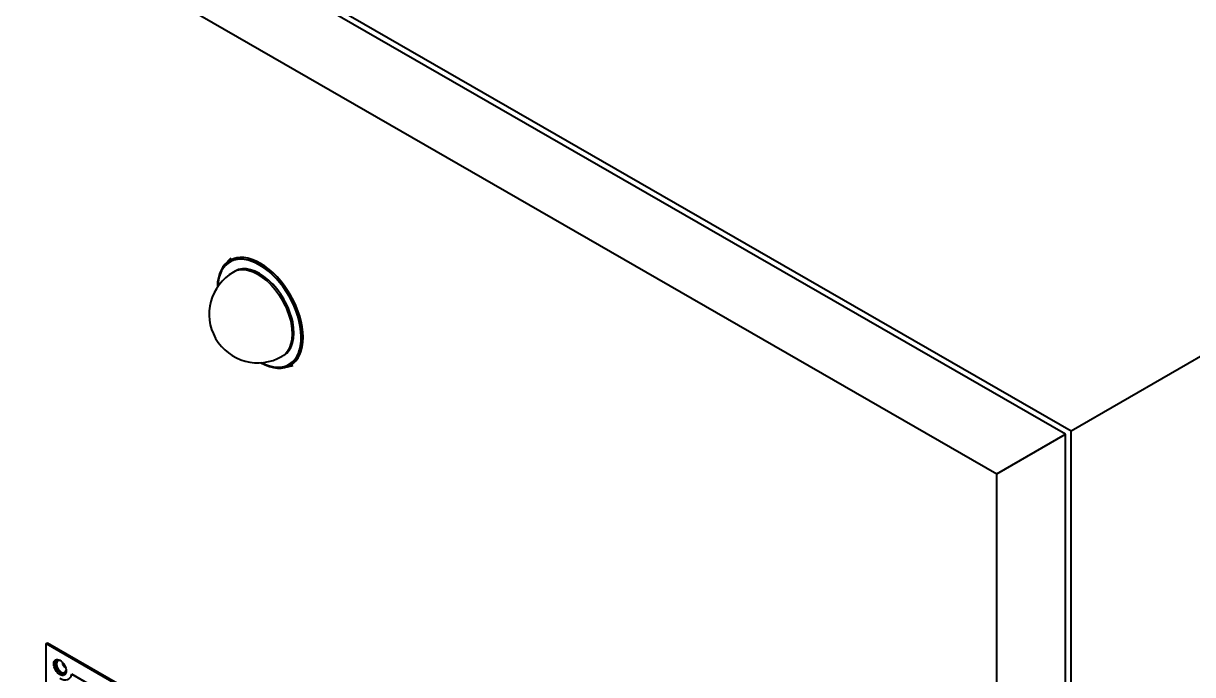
# Model space of a CAD drawing. Header units: millimetres. Extents: x 0 to 5945, y 0 to 4205.
# Drawn here: x 4528.1 to 4742.7, y 3174.7 to 3294.3 of the extents above; entities that cross this region are included whole.
import ezdxf

# ---------------------------------------------------------------- set-up
doc = ezdxf.new("R2010")
doc.units = ezdxf.units.MM
doc.header["$LTSCALE"] = 5
doc.layers.add('가시적인 것(ISO)', color=3, linetype='Continuous', lineweight=40)
doc.layers.add('가시적인 좁은 것(ISO)', color=3, linetype='Continuous', lineweight=35)

msp = doc.modelspace()

# ---------------------------------------------------------------- linework, layer by layer
at = {"layer": '가시적인 것(ISO)'}
for p, q in [((4719.368, 3218.832), (4451.678, 3372.985)), ((4720.379, 3219.414), (4452.688, 3373.566)), ((4439.051, 3365.713), (4706.742, 3211.561)), ((4800.739, 3265.69), (4720.379, 3219.414)), ((4565.079, 3250.06), (4566.17, 3251.235)), ((4566.925, 3248.785), (4566.622, 3248.61)), ((4575.837, 3233.31), (4575.534, 3233.136)), ((4576.013, 3231.073), (4577.576, 3231.427)), ((4720.379, 2886.555), (4720.379, 3219.414)), ((4706.742, 3211.561), (4719.368, 3218.832)), ((4719.368, 2885.974), (4719.368, 3218.832)), ((4706.742, 2878.702), (4706.742, 3211.561)), ((4532.238, 3180.368), (4532.49, 3180.514)), ((4532.238, 3180.368), (4613.05, 3133.832)), ((4532.238, 3110.293), (4532.238, 3180.368)), ((4532.49, 3180.514), (4613.302, 3133.977)), ((4536.925, 3174.75), (4536.92, 3174.747)), ((4608.495, 3133.529), (4536.92, 3174.747)), ((4536.925, 3174.75), (4608.5, 3133.532))]:
    msp.add_line(p, q, dxfattribs=at)
msp.add_arc((4571.078, 3240.873), 8.929, 119.93599, 299.93599, dxfattribs=at)
for centre, major_axis, start_param, end_param in [((4571.527, 3241.132), (5.554, -9.644), 5.5155136, 10.1924497), ((4571.381, 3241.048), (5.418, -9.409), 5.5476499, 10.1603134), ((4571.381, 3241.048), (4.456, -7.737), 0, 3.1415927), ((4535.016, 3176.14), (-0.802, 1.393), 0.157482, 2.9841107), ((4535.016, 3176.14), (0.624, -1.083), 2.4880004, 6.9367776), ((4536.026, 3176.722), (0.624, -1.083), 4.1505338, 5.2742441), ((4534.758, 3176.575), (1.567, -2.72), 5.4997209, 6.8409778)]:
    msp.add_ellipse(centre, major_axis=major_axis, ratio=0.5780931, start_param=start_param, end_param=end_param, dxfattribs=at)
msp.add_ellipse((4534.763, 3175.994), major_axis=(-0.802, 1.393), ratio=0.5780931, dxfattribs=at)
at = {"layer": '가시적인 좁은 것(ISO)'}
msp.add_ellipse((4571.078, 3240.873), major_axis=(4.456, -7.737), ratio=0.5780931, start_param=0, end_param=3.1415927, dxfattribs=at)

doc.saveas('drawing.dxf')
